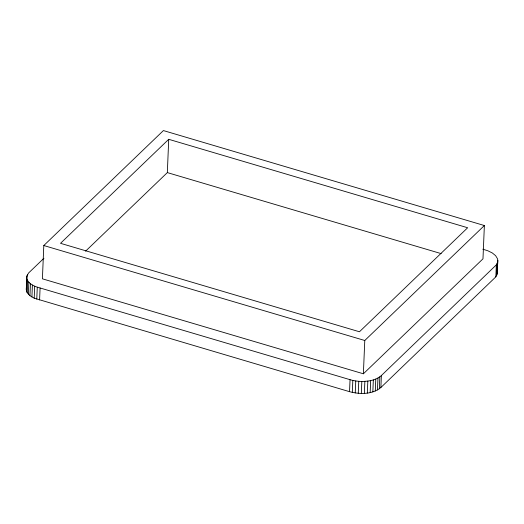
<?xml version="1.0" encoding="UTF-8"?>
<svg xmlns="http://www.w3.org/2000/svg" width="524" height="524" viewBox="0 0 524 524"><rect width="100%" height="100%" fill="white"/><g stroke="black" fill="none" stroke-linecap="round" stroke-linejoin="round"><path stroke-width="0.79" d="M482.787 249.182L487.739 250.734L492.298 252.954L495.619 255.679L497.473 258.718L497.8 260.29L497.217 273.836L495.848 276.842L380.876 387.518C372.302 394.624 359.791 394.421 349.534 391.67L34.198 298.189L29.947 295.713L27.202 292.752L26.475 291.174L26.888 275.984L28.604 272.965L43.944 258.253M26.449 286.373L26.2 289.569M26.554 283.975L26.888 275.984M26.475 291.174L26.704 277.582M27.458 276.037L27.523 274.438M27.202 292.752L27.706 280.772L26.979 279.187M28.368 294.278L28.872 282.292L27.706 280.772M29.947 295.713L30.451 283.726L28.872 282.292M31.905 297.023L32.403 285.036L30.451 283.726M34.198 298.189L34.695 286.202L32.403 285.036M36.772 299.171L37.276 287.191L34.695 286.202M39.582 299.964L40.086 287.977L37.276 287.191M43.8 245.533L42.405 278.82L363.381 373.789L482.977 258.83L484.373 225.536L163.403 130.574L43.8 245.533L364.776 340.495L484.373 225.536M85.589 251.173L167.333 172.599L168.728 139.305L467.657 227.75L359.451 331.764L60.515 243.319L168.728 139.305M349.534 391.67L350.039 379.684L40.086 287.977M352.318 392.404L352.822 380.424L350.039 379.684M355.246 392.948L355.744 380.968L352.822 380.424M358.259 393.295L358.763 381.308L355.744 380.968M361.318 393.426L361.822 381.446C368.647 381.367 376.134 380.293 381.38 375.538L496.352 264.856L497.721 261.849L497.8 260.29M363.381 373.789L364.776 340.495M364.357 393.354L364.861 381.367M367.324 393.072L367.828 381.086M370.167 392.581L370.671 380.601M372.839 391.9L373.343 379.92M375.282 391.035L375.787 379.055M377.463 390.007L377.968 378.02M379.343 388.828L379.841 376.841M380.876 387.518L381.38 375.538M495.848 276.842L496.352 264.856M496.732 275.369L497.237 263.382M497.217 273.836L497.721 261.849M358.763 381.308L361.822 381.446M167.333 172.599L441.156 253.616M496.968 270.705L497.296 272.27"/></g></svg>
